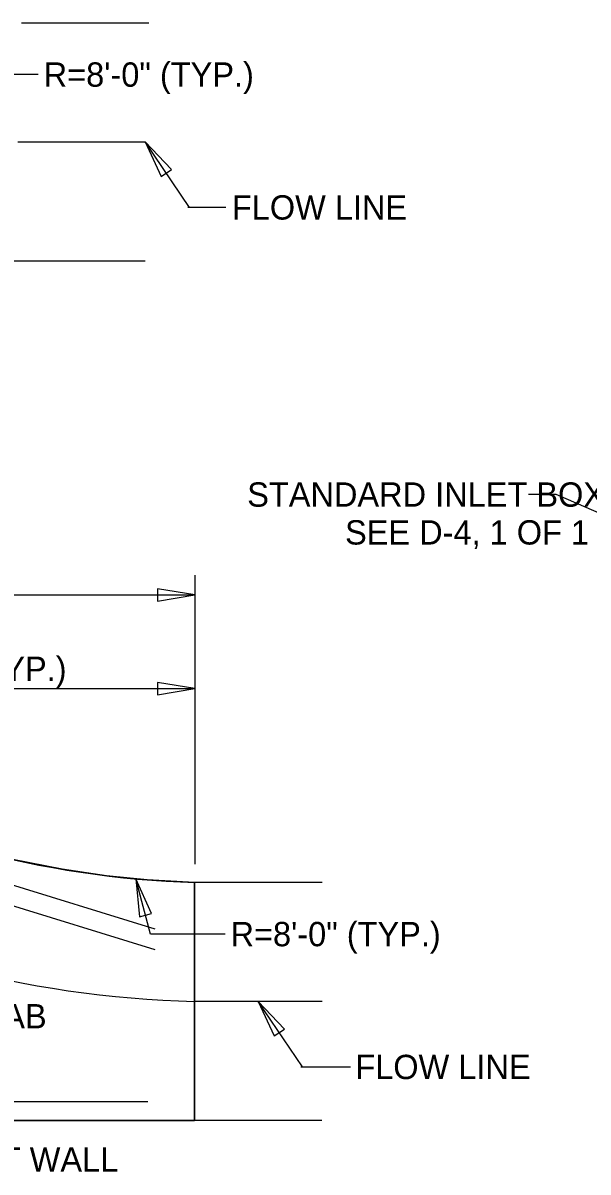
# Model space of a CAD drawing. Extents: x 1.6 to 16.8, y 0.6 to 10.3.
# Drawn here: x 9.121 to 11.212, y 4.84 to 9.09 of the extents above; entities that cross this region are included whole.
import ezdxf

# ---------------------------------------------------------------- set-up
doc = ezdxf.new("R2010")
doc.units = 0
for name, color, linetype in [('SD_P_Dimension Lines', 7, 'Continuous'), ('SD_P_Dimension Text', 7, 'Continuous'), ('SD_P_Prop Hidden Lines', 7, 'Continuous'), ('SD_P_Shading', 7, 'Continuous'), ('SD_X_Exist Hidden Lines', 7, 'Continuous'), ('SH_P_Sheet Border', 7, 'Continuous')]:
    doc.layers.add(name, color=color, linetype=linetype)

msp = doc.modelspace()

# ---------------------------------------------------------------- linework, layer by layer
at = {"layer": 'SD_P_Dimension Lines'}
for p, q in [((9.1766, 8.8995), (8.9506, 8.8995)), ((9.7365, 8.4083), (9.5734, 8.6504)), ((9.5734, 8.6504), (9.6316, 8.5226)), ((9.6699, 8.5484), (9.5734, 8.6504)), ((9.6316, 8.5226), (9.6699, 8.5484)), ((9.8717, 8.4081), (9.7305, 8.4081)), ((11.0936, 7.3459), (10.9916, 7.3459)), ((11.706, 7.0789), (11.0936, 7.3459)), ((9.7566, 7.0478), (9.7566, 5.9789)), ((3.383, 6.9745), (9.7566, 6.9745)), ((9.7566, 6.9745), (9.618, 6.9976)), ((9.618, 6.9976), (9.618, 6.9514)), ((9.618, 6.9514), (9.7566, 6.9745)), ((9.7566, 6.6278), (9.618, 6.6509)), ((9.618, 6.6509), (9.618, 6.6047)), ((8.1428, 6.6278), (9.7566, 6.6278)), ((9.618, 6.6047), (9.7566, 6.6278)), ((9.5381, 5.9238), (9.5514, 5.784)), ((9.596, 5.7958), (9.5381, 5.9238)), ((9.5924, 5.7198), (9.5382, 5.9238)), ((9.5514, 5.784), (9.596, 5.7958)), ((9.8684, 5.7198), (9.5924, 5.7198)), ((10.1547, 5.2285), (9.9916, 5.4706)), ((9.9916, 5.4706), (10.0498, 5.3428)), ((10.0881, 5.3686), (9.9916, 5.4706)), ((10.0498, 5.3428), (10.0881, 5.3686)), ((10.1487, 5.2283), (10.3324, 5.2283))]:
    msp.add_line(p, q, dxfattribs=at)
at = {"layer": 'SD_P_Prop Hidden Lines'}
for p, q in [((9.1021, 8.6504), (9.5734, 8.6504)), ((10.2278, 5.4706), (9.7553, 5.4706)), ((3.5707, 5.1003), (9.5833, 5.1003))]:
    msp.add_line(p, q, dxfattribs=at)
msp.add_arc((9.8583, 9.4303), 3.9611, 241.4178, 268.511, dxfattribs=at)
at = {"layer": 'SD_P_Shading'}
msp.add_lwpolyline([(3.383, 5.0305), (9.7553, 5.0305), (9.7553, 5.9107), (9.7553, 5.9107), (9.5806, 5.9202), (9.4293, 5.9355), (9.2659, 5.9594), (9.0773, 5.9969)], dxfattribs=at)
at = {"layer": 'SD_X_Exist Hidden Lines'}
for p, q in [((9.6098, 5.7379), (7.8448, 6.2821)), ((9.6098, 5.6612), (7.8337, 6.2087))]:
    msp.add_line(p, q, dxfattribs=at)
at = {"layer": 'SH_P_Sheet Border'}
for p, q in [((9.1148, 9.0903), (9.5861, 9.0903)), ((3.5821, 8.2101), (9.5734, 8.2101)), ((9.7553, 5.9107), (9.7553, 5.0305)), ((10.2278, 5.9107), (9.7566, 5.9107)), ((10.2266, 5.0305), (6.5651, 5.0305))]:
    msp.add_line(p, q, dxfattribs=at)
msp.add_arc((9.8583, 9.4303), 3.521, 240.8421, 268.3448, dxfattribs=at)
msp.add_arc((9.8583, 9.4303), 3.521, 240.8421, 268.3448, dxfattribs=at)

# ---------------------------------------------------------------- texts
at = {"layer": 'SD_P_Dimension Text'}
for s, p in [('R=8\'-0" (TYP.)', (9.1972, 8.8545)), ('FLOW LINE', (9.8937, 8.3631)), ('STANDARD INLET BOX,', (9.9505, 7.3009)), ('SEE D-4, 1 OF 1', (10.3126, 7.1609)), ('44" (TYP.)', (8.7243, 6.6562)), ('R=8\'-0" (TYP.)', (9.8887, 5.6748)), ('COVER SLAB', (8.4391, 5.371)), ('FLOW LINE', (10.3506, 5.1833)), ('STEPS IN FRONT WALL', (8.1158, 4.8409))]:
    msp.add_text(s, height=0.09, dxfattribs=at).set_placement(p)

doc.saveas('drawing.dxf')
